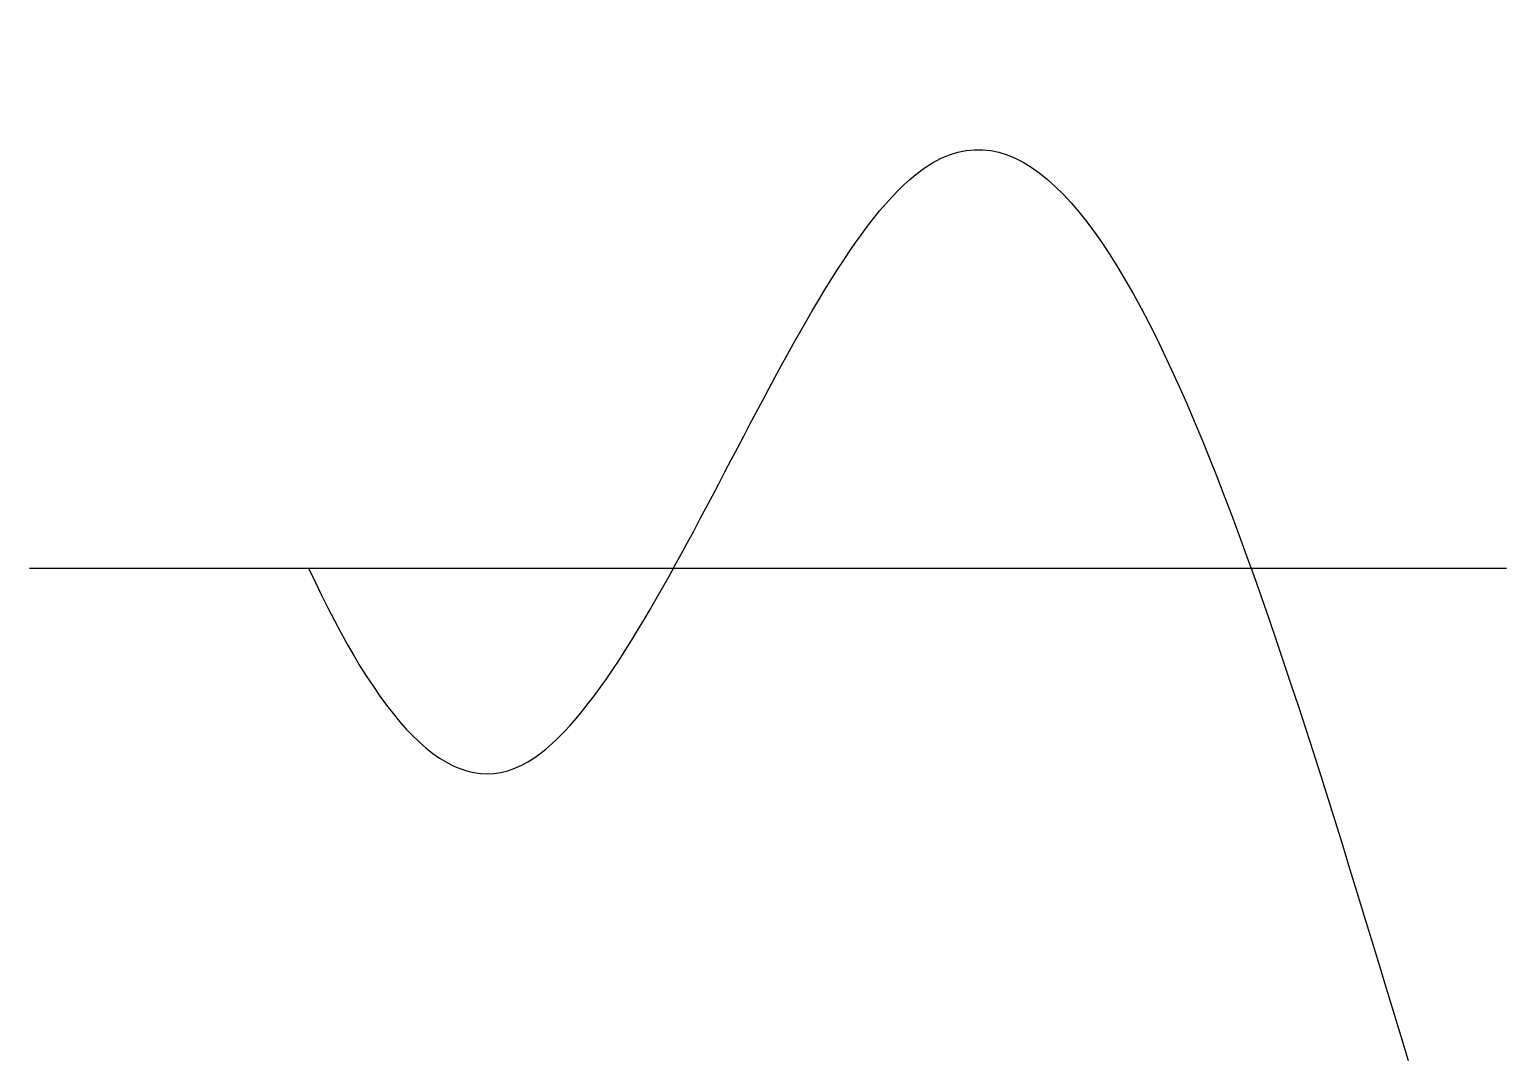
# Model space of a CAD drawing. Header units: millimetres. Extents: x 0 to 30, y 0 to 20.9.
import ezdxf

# ---------------------------------------------------------------- set-up
doc = ezdxf.new("R2010")
doc.units = ezdxf.units.MM
doc.layers.get('0').update_dxf_attribs({"lineweight": 25})

msp = doc.modelspace()

# ---------------------------------------------------------------- linework, layer by layer
msp.add_line((0, 10), (30, 10))
msp.add_open_spline([(5.668, 10), (7.059, 7.009), (10.911, 2.222), (19.473, 28.276), (24.842, 10.471), (28, 0)], degree=3, knots=[7.650583, 7.650583, 7.650583, 7.650583, 16.124515, 30.546721, 51.137981, 51.137981, 51.137981, 51.137981])

doc.saveas('drawing.dxf')
